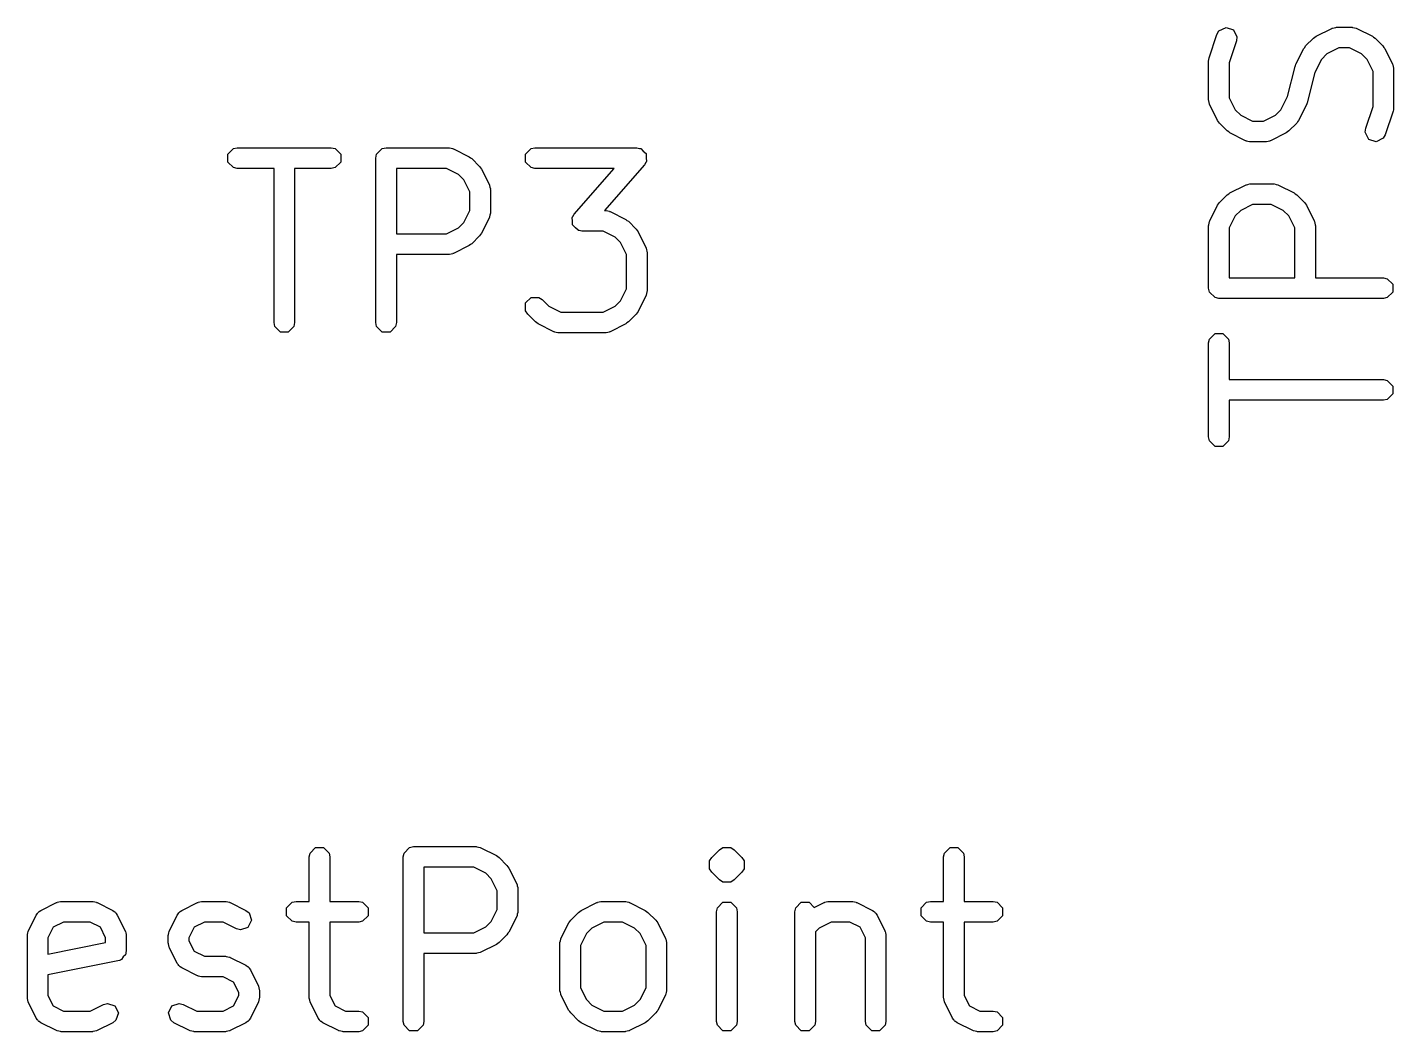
# Model space of a CAD drawing. Header units: inches. Extents: x -1.73 to 1.98, y -0.03 to 4.65.
# Drawn here: x -0.4028 to -0.1411, y 1.462 to 1.6544 of the extents above; entities that cross this region are included whole.
import ezdxf

# ---------------------------------------------------------------- set-up
doc = ezdxf.new("R2010")
doc.units = ezdxf.units.IN
doc.header["$MEASUREMENT"] = 0
doc.layers.add('BLACK', color=250, linetype='CONTINUOUS')

msp = doc.modelspace()

# ---------------------------------------------------------------- linework, layer by layer
at = {"layer": 'BLACK', "linetype": 'CONTINUOUS'}
for p, q in [((-0.17498, 1.65304), (-0.1746, 1.65371)), ((-0.1746, 1.65371), (-0.17325, 1.65438)), ((-0.17325, 1.65438), (-0.17182, 1.65391)), ((-0.17182, 1.65391), (-0.17115, 1.65256)), ((-0.15599, 1.65268), (-0.15299, 1.65418)), ((-0.15299, 1.65418), (-0.1529, 1.65421)), ((-0.1529, 1.65421), (-0.15287, 1.65424)), ((-0.15287, 1.65424), (-0.15256, 1.6543)), ((-0.15256, 1.6543), (-0.15225, 1.65438)), ((-0.15225, 1.65438), (-0.15221, 1.65437)), ((-0.15221, 1.65437), (-0.15211, 1.65439)), ((-0.15211, 1.65439), (-0.14911, 1.65439)), ((-0.14911, 1.65439), (-0.14902, 1.65437)), ((-0.14902, 1.65437), (-0.14897, 1.65438)), ((-0.14897, 1.65438), (-0.14867, 1.6543)), ((-0.14867, 1.6543), (-0.14836, 1.65424)), ((-0.14836, 1.65424), (-0.14833, 1.65421)), ((-0.14833, 1.65421), (-0.14823, 1.65418)), ((-0.14823, 1.65418), (-0.14523, 1.65268)), ((-0.17648, 1.64854), (-0.17498, 1.65304)), ((-0.17124, 1.6518), (-0.17264, 1.6476)), ((-0.17115, 1.65256), (-0.17124, 1.6518)), ((-0.158, 1.65081), (-0.1565, 1.65231)), ((-0.1565, 1.65231), (-0.15624, 1.65249)), ((-0.15624, 1.65249), (-0.15599, 1.65268)), ((-0.14523, 1.65268), (-0.14498, 1.65249)), ((-0.14498, 1.65249), (-0.14472, 1.65231)), ((-0.14472, 1.65231), (-0.14322, 1.65081)), ((-0.17652, 1.64823), (-0.17648, 1.64854)), ((-0.15987, 1.6473), (-0.15837, 1.6503)), ((-0.15837, 1.6503), (-0.15818, 1.65055)), ((-0.15818, 1.65055), (-0.158, 1.65081)), ((-0.15395, 1.6493), (-0.15499, 1.64825)), ((-0.15165, 1.65045), (-0.15395, 1.6493)), ((-0.14958, 1.65045), (-0.15165, 1.65045)), ((-0.14728, 1.6493), (-0.14958, 1.65045)), ((-0.14623, 1.64825), (-0.14728, 1.6493)), ((-0.14322, 1.65081), (-0.14305, 1.65055)), ((-0.14305, 1.65055), (-0.14285, 1.6503)), ((-0.14285, 1.6503), (-0.14135, 1.6473)), ((-0.17658, 1.64792), (-0.17652, 1.64823)), ((-0.17658, 1.64042), (-0.17658, 1.64792)), ((-0.17264, 1.6476), (-0.17264, 1.64088)), ((-0.16147, 1.64111), (-0.16002, 1.6469)), ((-0.16002, 1.6469), (-0.15993, 1.64709)), ((-0.15993, 1.64709), (-0.15987, 1.6473)), ((-0.15499, 1.64825), (-0.15626, 1.64573)), ((-0.14508, 1.64595), (-0.14623, 1.64825)), ((-0.14508, 1.63924), (-0.14508, 1.64595)), ((-0.14135, 1.6473), (-0.14133, 1.6472)), ((-0.14133, 1.6472), (-0.1413, 1.64717)), ((-0.1413, 1.64717), (-0.14123, 1.64686)), ((-0.14123, 1.64686), (-0.14115, 1.64656)), ((-0.14115, 1.64656), (-0.14117, 1.64652)), ((-0.14117, 1.64652), (-0.14115, 1.64642)), ((-0.14115, 1.64642), (-0.14115, 1.63892)), ((-0.15626, 1.64573), (-0.1577, 1.63994)), ((-0.17264, 1.64088), (-0.17149, 1.63859)), ((-0.16273, 1.63859), (-0.16147, 1.64111)), ((-0.17656, 1.64032), (-0.17658, 1.64042)), ((-0.17657, 1.64028), (-0.17656, 1.64032)), ((-0.17649, 1.63998), (-0.17657, 1.64028)), ((-0.17643, 1.63967), (-0.17649, 1.63998)), ((-0.1764, 1.63963), (-0.17643, 1.63967)), ((-0.17637, 1.63954), (-0.1764, 1.63963)), ((-0.17487, 1.63654), (-0.17637, 1.63954)), ((-0.17149, 1.63859), (-0.17044, 1.63754)), ((-0.16378, 1.63754), (-0.16273, 1.63859)), ((-0.15785, 1.63954), (-0.15935, 1.63654)), ((-0.15779, 1.63975), (-0.15785, 1.63954)), ((-0.1577, 1.63994), (-0.15779, 1.63975)), ((-0.14648, 1.63504), (-0.14508, 1.63924)), ((-0.14125, 1.6383), (-0.14275, 1.6338)), ((-0.14121, 1.63861), (-0.14125, 1.6383)), ((-0.14115, 1.63892), (-0.14121, 1.63861)), ((-0.17468, 1.63629), (-0.17487, 1.63654)), ((-0.1745, 1.63603), (-0.17468, 1.63629)), ((-0.173, 1.63453), (-0.1745, 1.63603)), ((-0.17044, 1.63754), (-0.16815, 1.63639)), ((-0.16815, 1.63639), (-0.16608, 1.63639)), ((-0.16608, 1.63639), (-0.16378, 1.63754)), ((-0.15972, 1.63603), (-0.16122, 1.63453)), ((-0.15954, 1.63629), (-0.15972, 1.63603)), ((-0.15935, 1.63654), (-0.15954, 1.63629)), ((-0.17274, 1.63435), (-0.173, 1.63453)), ((-0.17249, 1.63416), (-0.17274, 1.63435)), ((-0.16949, 1.63266), (-0.17249, 1.63416)), ((-0.16173, 1.63416), (-0.16473, 1.63266)), ((-0.16148, 1.63435), (-0.16173, 1.63416)), ((-0.16122, 1.63453), (-0.16148, 1.63435)), ((-0.14658, 1.63428), (-0.14648, 1.63504)), ((-0.1459, 1.63293), (-0.14658, 1.63428)), ((-0.14447, 1.63246), (-0.1459, 1.63293)), ((-0.14313, 1.63313), (-0.14447, 1.63246)), ((-0.14275, 1.6338), (-0.14313, 1.63313)), ((-0.3644, 1.63009), (-0.36333, 1.63115)), ((-0.3644, 1.62858), (-0.3644, 1.63009)), ((-0.36333, 1.63115), (-0.36258, 1.6313)), ((-0.36258, 1.6313), (-0.34458, 1.6313)), ((-0.34458, 1.6313), (-0.34383, 1.63115)), ((-0.34383, 1.63115), (-0.34276, 1.63009)), ((-0.34276, 1.63009), (-0.34276, 1.62858)), ((-0.33605, 1.62933), (-0.3359, 1.63009)), ((-0.3359, 1.63009), (-0.33484, 1.63115)), ((-0.33484, 1.63115), (-0.33408, 1.6313)), ((-0.33408, 1.6313), (-0.32208, 1.6313)), ((-0.32208, 1.6313), (-0.32199, 1.63128)), ((-0.32199, 1.63128), (-0.32195, 1.6313)), ((-0.32195, 1.6313), (-0.32164, 1.63122)), ((-0.32164, 1.63122), (-0.32133, 1.63115)), ((-0.32133, 1.63115), (-0.3213, 1.63112)), ((-0.3213, 1.63112), (-0.3212, 1.6311)), ((-0.3212, 1.6311), (-0.3182, 1.6296)), ((-0.30741, 1.63009), (-0.30634, 1.63115)), ((-0.30741, 1.62858), (-0.30741, 1.63009)), ((-0.30634, 1.63115), (-0.30559, 1.6313)), ((-0.30559, 1.6313), (-0.28609, 1.6313)), ((-0.28609, 1.6313), (-0.28554, 1.63119)), ((-0.28554, 1.63119), (-0.28546, 1.6312)), ((-0.28546, 1.6312), (-0.28543, 1.63117)), ((-0.28543, 1.63117), (-0.28534, 1.63115)), ((-0.28534, 1.63115), (-0.28485, 1.63066)), ((-0.28485, 1.63066), (-0.28432, 1.63021)), ((-0.28432, 1.63021), (-0.28432, 1.63014)), ((-0.28432, 1.63014), (-0.28427, 1.63009)), ((-0.28427, 1.63009), (-0.28427, 1.6294)), ((-0.1694, 1.63263), (-0.16949, 1.63266)), ((-0.16936, 1.6326), (-0.1694, 1.63263)), ((-0.16906, 1.63254), (-0.16936, 1.6326)), ((-0.16875, 1.63246), (-0.16906, 1.63254)), ((-0.16871, 1.63247), (-0.16875, 1.63246)), ((-0.16861, 1.63245), (-0.16871, 1.63247)), ((-0.16561, 1.63245), (-0.16861, 1.63245)), ((-0.16551, 1.63247), (-0.16561, 1.63245)), ((-0.16547, 1.63246), (-0.16551, 1.63247)), ((-0.16517, 1.63254), (-0.16547, 1.63246)), ((-0.16486, 1.6326), (-0.16517, 1.63254)), ((-0.16483, 1.63263), (-0.16486, 1.6326)), ((-0.16473, 1.63266), (-0.16483, 1.63263)), ((-0.36333, 1.62752), (-0.3644, 1.62858)), ((-0.36258, 1.62737), (-0.36333, 1.62752)), ((-0.34383, 1.62752), (-0.34458, 1.62737)), ((-0.34276, 1.62858), (-0.34383, 1.62752)), ((-0.33605, 1.59784), (-0.33605, 1.62933)), ((-0.3182, 1.6296), (-0.31796, 1.6294)), ((-0.31796, 1.6294), (-0.31769, 1.62923)), ((-0.31769, 1.62923), (-0.31619, 1.62773)), ((-0.31619, 1.62773), (-0.31602, 1.62746)), ((-0.31602, 1.62746), (-0.31582, 1.62722)), ((-0.30634, 1.62752), (-0.30741, 1.62858)), ((-0.30559, 1.62737), (-0.30634, 1.62752)), ((-0.28461, 1.62804), (-0.29225, 1.6193)), ((-0.28433, 1.62852), (-0.28461, 1.62804)), ((-0.28427, 1.62858), (-0.28433, 1.62852)), ((-0.28427, 1.6294), (-0.28422, 1.6287)), ((-0.28422, 1.6287), (-0.28427, 1.62862)), ((-0.28427, 1.62862), (-0.28427, 1.62858)), ((-0.35555, 1.62737), (-0.36258, 1.62737)), ((-0.35555, 1.59784), (-0.35555, 1.62737)), ((-0.34458, 1.62737), (-0.35161, 1.62737)), ((-0.35161, 1.62737), (-0.35161, 1.59784)), ((-0.32255, 1.62737), (-0.33211, 1.62737)), ((-0.33211, 1.62737), (-0.33211, 1.61481)), ((-0.32025, 1.62622), (-0.32255, 1.62737)), ((-0.3192, 1.62517), (-0.32025, 1.62622)), ((-0.31805, 1.62287), (-0.3192, 1.62517)), ((-0.31582, 1.62722), (-0.31432, 1.62422)), ((-0.29043, 1.62737), (-0.30559, 1.62737)), ((-0.29807, 1.61863), (-0.29043, 1.62737)), ((-0.31805, 1.6193), (-0.31805, 1.62287)), ((-0.31432, 1.62422), (-0.3143, 1.62412)), ((-0.3143, 1.62412), (-0.31427, 1.62409)), ((-0.31427, 1.62409), (-0.31421, 1.62378)), ((-0.31421, 1.62378), (-0.31412, 1.62348)), ((-0.31412, 1.62348), (-0.31414, 1.62343)), ((-0.31414, 1.62343), (-0.31412, 1.62334)), ((-0.31412, 1.62334), (-0.31412, 1.61884)), ((-0.1745, 1.62081), (-0.173, 1.62231)), ((-0.173, 1.62231), (-0.17274, 1.62249)), ((-0.17274, 1.62249), (-0.17249, 1.62268)), ((-0.17249, 1.62268), (-0.16949, 1.62418)), ((-0.16949, 1.62418), (-0.1694, 1.62421)), ((-0.1694, 1.62421), (-0.16936, 1.62424)), ((-0.16936, 1.62424), (-0.16906, 1.6243)), ((-0.16906, 1.6243), (-0.16875, 1.62439)), ((-0.16875, 1.62439), (-0.16871, 1.62437)), ((-0.16871, 1.62437), (-0.16861, 1.62439)), ((-0.16861, 1.62439), (-0.16411, 1.62439)), ((-0.16411, 1.62439), (-0.16402, 1.62437)), ((-0.16402, 1.62437), (-0.16397, 1.62439)), ((-0.16397, 1.62439), (-0.16367, 1.6243)), ((-0.16367, 1.6243), (-0.16336, 1.62424)), ((-0.16336, 1.62424), (-0.16333, 1.62421)), ((-0.16333, 1.62421), (-0.16323, 1.62418)), ((-0.16323, 1.62418), (-0.16023, 1.62268)), ((-0.16023, 1.62268), (-0.15998, 1.62249)), ((-0.15998, 1.62249), (-0.15972, 1.62231)), ((-0.15972, 1.62231), (-0.15822, 1.62081)), ((-0.17637, 1.6173), (-0.17487, 1.6203)), ((-0.17487, 1.6203), (-0.17468, 1.62055)), ((-0.17468, 1.62055), (-0.1745, 1.62081)), ((-0.16815, 1.62045), (-0.17044, 1.6193)), ((-0.16458, 1.62045), (-0.16815, 1.62045)), ((-0.16228, 1.6193), (-0.16458, 1.62045)), ((-0.15822, 1.62081), (-0.15805, 1.62055)), ((-0.15805, 1.62055), (-0.15785, 1.6203)), ((-0.15785, 1.6203), (-0.15635, 1.6173)), ((-0.32025, 1.61595), (-0.3192, 1.617)), ((-0.3192, 1.617), (-0.31805, 1.6193)), ((-0.31432, 1.61796), (-0.31582, 1.61496)), ((-0.3143, 1.61805), (-0.31432, 1.61796)), ((-0.31427, 1.61808), (-0.3143, 1.61805)), ((-0.31421, 1.61839), (-0.31427, 1.61808)), ((-0.31412, 1.6187), (-0.31421, 1.61839)), ((-0.31412, 1.61884), (-0.31414, 1.61874)), ((-0.31414, 1.61874), (-0.31412, 1.6187)), ((-0.29845, 1.61797), (-0.29841, 1.61805)), ((-0.29841, 1.61728), (-0.29845, 1.61797)), ((-0.29841, 1.61809), (-0.29835, 1.61815)), ((-0.29841, 1.61805), (-0.29841, 1.61809)), ((-0.29841, 1.61658), (-0.29841, 1.61728)), ((-0.29835, 1.61815), (-0.29807, 1.61863)), ((-0.29225, 1.6193), (-0.29209, 1.6193)), ((-0.29209, 1.6193), (-0.29199, 1.61929)), ((-0.29199, 1.61929), (-0.29195, 1.6193)), ((-0.29195, 1.6193), (-0.29164, 1.61922)), ((-0.29164, 1.61922), (-0.29134, 1.61915)), ((-0.29134, 1.61915), (-0.2913, 1.61912)), ((-0.2913, 1.61912), (-0.29121, 1.6191)), ((-0.29121, 1.6191), (-0.28821, 1.6176)), ((-0.28821, 1.6176), (-0.28796, 1.6174)), ((-0.28796, 1.6174), (-0.2877, 1.61723)), ((-0.2877, 1.61723), (-0.2862, 1.61573)), ((-0.17649, 1.61687), (-0.17643, 1.61718)), ((-0.17643, 1.61718), (-0.1764, 1.61721)), ((-0.1764, 1.61721), (-0.17637, 1.6173)), ((-0.17149, 1.61826), (-0.17264, 1.61596)), ((-0.17044, 1.6193), (-0.17149, 1.61826)), ((-0.16123, 1.61826), (-0.16228, 1.6193)), ((-0.16008, 1.61596), (-0.16123, 1.61826)), ((-0.15635, 1.6173), (-0.15633, 1.61721)), ((-0.15633, 1.61721), (-0.15629, 1.61718)), ((-0.15629, 1.61718), (-0.15623, 1.61687)), ((-0.33211, 1.61481), (-0.32255, 1.61481)), ((-0.32255, 1.61481), (-0.32025, 1.61595)), ((-0.31619, 1.61444), (-0.31769, 1.61294)), ((-0.31602, 1.61471), (-0.31619, 1.61444)), ((-0.31582, 1.61496), (-0.31602, 1.61471)), ((-0.29836, 1.61653), (-0.29841, 1.61658)), ((-0.29835, 1.61646), (-0.29836, 1.61653)), ((-0.29783, 1.61601), (-0.29835, 1.61646)), ((-0.29734, 1.61552), (-0.29783, 1.61601)), ((-0.29725, 1.6155), (-0.29734, 1.61552)), ((-0.29722, 1.61547), (-0.29725, 1.6155)), ((-0.29714, 1.61548), (-0.29722, 1.61547)), ((-0.29659, 1.61537), (-0.29714, 1.61548)), ((-0.29255, 1.61537), (-0.29659, 1.61537)), ((-0.29025, 1.61422), (-0.29255, 1.61537)), ((-0.2862, 1.61573), (-0.28602, 1.61547)), ((-0.28602, 1.61547), (-0.28583, 1.61522)), ((-0.28583, 1.61522), (-0.28433, 1.61222)), ((-0.17658, 1.61642), (-0.17656, 1.61652)), ((-0.17658, 1.60442), (-0.17658, 1.61642)), ((-0.17657, 1.61656), (-0.17649, 1.61687)), ((-0.17656, 1.61652), (-0.17657, 1.61656)), ((-0.17264, 1.61596), (-0.17264, 1.60639)), ((-0.16008, 1.60639), (-0.16008, 1.61596)), ((-0.15623, 1.61687), (-0.15615, 1.61656)), ((-0.15615, 1.61656), (-0.15616, 1.61652)), ((-0.15616, 1.61652), (-0.15614, 1.61642)), ((-0.15614, 1.61642), (-0.15614, 1.60639)), ((-0.3182, 1.61258), (-0.3212, 1.61108)), ((-0.31796, 1.61277), (-0.3182, 1.61258)), ((-0.31769, 1.61294), (-0.31796, 1.61277)), ((-0.28921, 1.61317), (-0.29025, 1.61422)), ((-0.28806, 1.61087), (-0.28921, 1.61317)), ((-0.28433, 1.61222), (-0.2843, 1.61212)), ((-0.2843, 1.61212), (-0.28427, 1.61209)), ((-0.28427, 1.61209), (-0.28421, 1.61178)), ((-0.28421, 1.61178), (-0.28413, 1.61148)), ((-0.32208, 1.61087), (-0.33211, 1.61087)), ((-0.33211, 1.61087), (-0.33211, 1.59784)), ((-0.32199, 1.61089), (-0.32208, 1.61087)), ((-0.32195, 1.61087), (-0.32199, 1.61089)), ((-0.32164, 1.61096), (-0.32195, 1.61087)), ((-0.32133, 1.61102), (-0.32164, 1.61096)), ((-0.3213, 1.61105), (-0.32133, 1.61102)), ((-0.3212, 1.61108), (-0.3213, 1.61105)), ((-0.28806, 1.6043), (-0.28806, 1.61087)), ((-0.28413, 1.61148), (-0.28414, 1.61143)), ((-0.28414, 1.61143), (-0.28412, 1.61134)), ((-0.28412, 1.61134), (-0.28412, 1.60384)), ((-0.28921, 1.602), (-0.28806, 1.6043)), ((-0.17643, 1.60367), (-0.17658, 1.60442)), ((-0.17264, 1.60639), (-0.16008, 1.60639)), ((-0.15614, 1.60639), (-0.14311, 1.60639)), ((-0.14311, 1.60639), (-0.14236, 1.60624)), ((-0.14236, 1.60624), (-0.1413, 1.60518)), ((-0.1413, 1.60518), (-0.1413, 1.60367)), ((-0.30741, 1.60159), (-0.30634, 1.60266)), ((-0.30741, 1.60009), (-0.30741, 1.60159)), ((-0.30634, 1.60266), (-0.30483, 1.60266)), ((-0.30483, 1.60266), (-0.30419, 1.60223)), ((-0.30419, 1.60223), (-0.30292, 1.60096)), ((-0.29025, 1.60096), (-0.28921, 1.602)), ((-0.28433, 1.60296), (-0.28583, 1.59996)), ((-0.2843, 1.60305), (-0.28433, 1.60296)), ((-0.28427, 1.60308), (-0.2843, 1.60305)), ((-0.28421, 1.60339), (-0.28427, 1.60308)), ((-0.28413, 1.6037), (-0.28421, 1.60339)), ((-0.28412, 1.60384), (-0.28414, 1.60374)), ((-0.28414, 1.60374), (-0.28413, 1.6037)), ((-0.17536, 1.60261), (-0.17643, 1.60367)), ((-0.17461, 1.60246), (-0.17536, 1.60261)), ((-0.14311, 1.60246), (-0.17461, 1.60246)), ((-0.14236, 1.60261), (-0.14311, 1.60246)), ((-0.1413, 1.60367), (-0.14236, 1.60261)), ((-0.30698, 1.59945), (-0.30741, 1.60009)), ((-0.30548, 1.59795), (-0.30698, 1.59945)), ((-0.30292, 1.60096), (-0.30062, 1.59981)), ((-0.30062, 1.59981), (-0.29255, 1.59981)), ((-0.29255, 1.59981), (-0.29025, 1.60096)), ((-0.2862, 1.59945), (-0.2877, 1.59795)), ((-0.28602, 1.59971), (-0.2862, 1.59945)), ((-0.28583, 1.59996), (-0.28602, 1.59971)), ((-0.3554, 1.59709), (-0.35555, 1.59784)), ((-0.35433, 1.59602), (-0.3554, 1.59709)), ((-0.35176, 1.59709), (-0.35283, 1.59602)), ((-0.35161, 1.59784), (-0.35176, 1.59709)), ((-0.3359, 1.59709), (-0.33605, 1.59784)), ((-0.33484, 1.59602), (-0.3359, 1.59709)), ((-0.33226, 1.59709), (-0.33333, 1.59602)), ((-0.33211, 1.59784), (-0.33226, 1.59709)), ((-0.30522, 1.59777), (-0.30548, 1.59795)), ((-0.30497, 1.59758), (-0.30522, 1.59777)), ((-0.30197, 1.59608), (-0.30497, 1.59758)), ((-0.30187, 1.59605), (-0.30197, 1.59608)), ((-0.30184, 1.59602), (-0.30187, 1.59605)), ((-0.2913, 1.59605), (-0.29134, 1.59602)), ((-0.29121, 1.59608), (-0.2913, 1.59605)), ((-0.28821, 1.59758), (-0.29121, 1.59608)), ((-0.28796, 1.59777), (-0.28821, 1.59758)), ((-0.2877, 1.59795), (-0.28796, 1.59777)), ((-0.35283, 1.59602), (-0.35433, 1.59602)), ((-0.33333, 1.59602), (-0.33484, 1.59602)), ((-0.30153, 1.59596), (-0.30184, 1.59602)), ((-0.30123, 1.59588), (-0.30153, 1.59596)), ((-0.30118, 1.59589), (-0.30123, 1.59588)), ((-0.30109, 1.59587), (-0.30118, 1.59589)), ((-0.29209, 1.59587), (-0.30109, 1.59587)), ((-0.29199, 1.59589), (-0.29209, 1.59587)), ((-0.29195, 1.59588), (-0.29199, 1.59589)), ((-0.29164, 1.59596), (-0.29195, 1.59588)), ((-0.29134, 1.59602), (-0.29164, 1.59596)), ((-0.17658, 1.59393), (-0.17643, 1.59468)), ((-0.17658, 1.57593), (-0.17658, 1.59393)), ((-0.17643, 1.59468), (-0.17536, 1.59574)), ((-0.17536, 1.59574), (-0.17386, 1.59574)), ((-0.17386, 1.59574), (-0.17279, 1.59468)), ((-0.17279, 1.59468), (-0.17264, 1.59393)), ((-0.17264, 1.59393), (-0.17264, 1.5869)), ((-0.17264, 1.5869), (-0.14311, 1.5869)), ((-0.14311, 1.5869), (-0.14236, 1.58675)), ((-0.14236, 1.58675), (-0.1413, 1.58568)), ((-0.1413, 1.58568), (-0.1413, 1.58417)), ((-0.14236, 1.58311), (-0.14311, 1.58296)), ((-0.1413, 1.58417), (-0.14236, 1.58311)), ((-0.14311, 1.58296), (-0.17264, 1.58296)), ((-0.17264, 1.58296), (-0.17264, 1.57593)), ((-0.17643, 1.57517), (-0.17658, 1.57593)), ((-0.17536, 1.57411), (-0.17643, 1.57517)), ((-0.17279, 1.57517), (-0.17386, 1.57411)), ((-0.17264, 1.57593), (-0.17279, 1.57517)), ((-0.17386, 1.57411), (-0.17536, 1.57411)), ((-0.34865, 1.49623), (-0.34758, 1.4973)), ((-0.34758, 1.4973), (-0.34608, 1.4973)), ((-0.34608, 1.4973), (-0.34501, 1.49623)), ((-0.33065, 1.49623), (-0.32959, 1.4973)), ((-0.32959, 1.4973), (-0.32883, 1.49745)), ((-0.32883, 1.49745), (-0.31684, 1.49745)), ((-0.31684, 1.49745), (-0.31674, 1.49743)), ((-0.31674, 1.49743), (-0.3167, 1.49744)), ((-0.3167, 1.49744), (-0.31639, 1.49736)), ((-0.31639, 1.49736), (-0.31608, 1.4973)), ((-0.31608, 1.4973), (-0.31605, 1.49726)), ((-0.31605, 1.49726), (-0.31596, 1.49724)), ((-0.31596, 1.49724), (-0.31296, 1.49574)), ((-0.27173, 1.49537), (-0.27023, 1.49687)), ((-0.27023, 1.49687), (-0.26959, 1.4973)), ((-0.26959, 1.4973), (-0.26809, 1.4973)), ((-0.26809, 1.4973), (-0.26745, 1.49687)), ((-0.26745, 1.49687), (-0.26595, 1.49537)), ((-0.22717, 1.49623), (-0.2261, 1.4973)), ((-0.2261, 1.4973), (-0.22459, 1.4973)), ((-0.22459, 1.4973), (-0.22353, 1.49623)), ((-0.3488, 1.49548), (-0.34865, 1.49623)), ((-0.3488, 1.48695), (-0.3488, 1.49548)), ((-0.34501, 1.49623), (-0.34486, 1.49548)), ((-0.34486, 1.49548), (-0.34486, 1.48695)), ((-0.3308, 1.49548), (-0.33065, 1.49623)), ((-0.3308, 1.46398), (-0.3308, 1.49548)), ((-0.31296, 1.49574), (-0.31271, 1.49554)), ((-0.31271, 1.49554), (-0.31244, 1.49537)), ((-0.31244, 1.49537), (-0.31094, 1.49387)), ((-0.27216, 1.49473), (-0.27173, 1.49537)), ((-0.27216, 1.49322), (-0.27216, 1.49473)), ((-0.27216, 1.49473), (-0.27216, 1.49473)), ((-0.26595, 1.49537), (-0.26552, 1.49473)), ((-0.26552, 1.49473), (-0.26552, 1.49473)), ((-0.26552, 1.49473), (-0.26552, 1.49322)), ((-0.22732, 1.49548), (-0.22717, 1.49623)), ((-0.22732, 1.48695), (-0.22732, 1.49548)), ((-0.22353, 1.49623), (-0.22338, 1.49548)), ((-0.22338, 1.49548), (-0.22338, 1.48695)), ((-0.3173, 1.49351), (-0.32687, 1.49351)), ((-0.32687, 1.49351), (-0.32687, 1.48095)), ((-0.315, 1.49236), (-0.3173, 1.49351)), ((-0.31395, 1.49131), (-0.315, 1.49236)), ((-0.31094, 1.49387), (-0.31077, 1.49361)), ((-0.31077, 1.49361), (-0.31058, 1.49336)), ((-0.31058, 1.49336), (-0.30908, 1.49036)), ((-0.27173, 1.49258), (-0.27216, 1.49322)), ((-0.27023, 1.49108), (-0.27173, 1.49258)), ((-0.26595, 1.49258), (-0.26745, 1.49108)), ((-0.26552, 1.49322), (-0.26595, 1.49258)), ((-0.3128, 1.48901), (-0.31395, 1.49131)), ((-0.3128, 1.48544), (-0.3128, 1.48901)), ((-0.30908, 1.49036), (-0.30905, 1.49026)), ((-0.30905, 1.49026), (-0.30902, 1.49023)), ((-0.30902, 1.49023), (-0.30896, 1.48992)), ((-0.30896, 1.48992), (-0.30887, 1.48962)), ((-0.30887, 1.48962), (-0.30889, 1.48957)), ((-0.30889, 1.48957), (-0.30887, 1.48948)), ((-0.30887, 1.48948), (-0.30887, 1.48498)), ((-0.26959, 1.49066), (-0.27023, 1.49108)), ((-0.26809, 1.49066), (-0.26959, 1.49066)), ((-0.26745, 1.49108), (-0.26809, 1.49066)), ((-0.40021, 1.48524), (-0.39721, 1.48674)), ((-0.39721, 1.48674), (-0.39711, 1.48676)), ((-0.39711, 1.48676), (-0.39708, 1.4868)), ((-0.39708, 1.4868), (-0.39677, 1.48686)), ((-0.39677, 1.48686), (-0.39647, 1.48694)), ((-0.39647, 1.48694), (-0.39642, 1.48693)), ((-0.39642, 1.48693), (-0.39633, 1.48695)), ((-0.39633, 1.48695), (-0.39033, 1.48695)), ((-0.39033, 1.48695), (-0.39023, 1.48693)), ((-0.39023, 1.48693), (-0.39019, 1.48694)), ((-0.39019, 1.48694), (-0.38988, 1.48686)), ((-0.38988, 1.48686), (-0.38957, 1.4868)), ((-0.38957, 1.4868), (-0.38954, 1.48676)), ((-0.38954, 1.48676), (-0.38945, 1.48674)), ((-0.38945, 1.48674), (-0.38645, 1.48524)), ((-0.37321, 1.48524), (-0.37021, 1.48674)), ((-0.37021, 1.48674), (-0.37011, 1.48676)), ((-0.37011, 1.48676), (-0.37008, 1.4868)), ((-0.37008, 1.4868), (-0.36977, 1.48686)), ((-0.36977, 1.48686), (-0.36947, 1.48694)), ((-0.36947, 1.48694), (-0.36943, 1.48693)), ((-0.36943, 1.48693), (-0.36933, 1.48695)), ((-0.36933, 1.48695), (-0.36483, 1.48695)), ((-0.36483, 1.48695), (-0.36473, 1.48693)), ((-0.36473, 1.48693), (-0.36469, 1.48694)), ((-0.36469, 1.48694), (-0.36439, 1.48686)), ((-0.36439, 1.48686), (-0.36408, 1.4868)), ((-0.36408, 1.4868), (-0.36404, 1.48676)), ((-0.36404, 1.48676), (-0.36395, 1.48674)), ((-0.36395, 1.48674), (-0.36095, 1.48524)), ((-0.35315, 1.48573), (-0.35208, 1.4868)), ((-0.35208, 1.4868), (-0.35133, 1.48695)), ((-0.35133, 1.48695), (-0.3488, 1.48695)), ((-0.34486, 1.48695), (-0.33933, 1.48695)), ((-0.33933, 1.48695), (-0.33858, 1.4868)), ((-0.33858, 1.4868), (-0.33751, 1.48573)), ((-0.29672, 1.48524), (-0.29372, 1.48674)), ((-0.29372, 1.48674), (-0.29362, 1.48676)), ((-0.29362, 1.48676), (-0.29359, 1.4868)), ((-0.29359, 1.4868), (-0.29328, 1.48686)), ((-0.29328, 1.48686), (-0.29298, 1.48694)), ((-0.29298, 1.48694), (-0.29294, 1.48693)), ((-0.29294, 1.48693), (-0.29284, 1.48695)), ((-0.29284, 1.48695), (-0.28834, 1.48695)), ((-0.28834, 1.48695), (-0.28824, 1.48693)), ((-0.28824, 1.48693), (-0.2882, 1.48694)), ((-0.2882, 1.48694), (-0.2879, 1.48686)), ((-0.2879, 1.48686), (-0.28759, 1.4868)), ((-0.28759, 1.4868), (-0.28755, 1.48676)), ((-0.28755, 1.48676), (-0.28746, 1.48674)), ((-0.28746, 1.48674), (-0.28446, 1.48524)), ((-0.27066, 1.48573), (-0.26959, 1.4868)), ((-0.26959, 1.4868), (-0.26809, 1.4868)), ((-0.26809, 1.4868), (-0.26702, 1.48573)), ((-0.25566, 1.48573), (-0.2546, 1.4868)), ((-0.2546, 1.4868), (-0.25309, 1.4868)), ((-0.25309, 1.4868), (-0.2521, 1.4858)), ((-0.2521, 1.4858), (-0.25022, 1.48674)), ((-0.25022, 1.48674), (-0.25013, 1.48676)), ((-0.25013, 1.48676), (-0.2501, 1.4868)), ((-0.2501, 1.4868), (-0.24979, 1.48686)), ((-0.24979, 1.48686), (-0.24948, 1.48694)), ((-0.24948, 1.48694), (-0.24944, 1.48693)), ((-0.24944, 1.48693), (-0.24934, 1.48695)), ((-0.24934, 1.48695), (-0.24484, 1.48695)), ((-0.24484, 1.48695), (-0.24475, 1.48693)), ((-0.24475, 1.48693), (-0.2447, 1.48694)), ((-0.2447, 1.48694), (-0.2444, 1.48686)), ((-0.2444, 1.48686), (-0.24409, 1.4868)), ((-0.24409, 1.4868), (-0.24406, 1.48676)), ((-0.24406, 1.48676), (-0.24396, 1.48674)), ((-0.24396, 1.48674), (-0.24096, 1.48524)), ((-0.23166, 1.48573), (-0.2306, 1.4868)), ((-0.2306, 1.4868), (-0.22985, 1.48695)), ((-0.22985, 1.48695), (-0.22732, 1.48695)), ((-0.22338, 1.48695), (-0.21785, 1.48695)), ((-0.21785, 1.48695), (-0.21709, 1.4868)), ((-0.21709, 1.4868), (-0.21603, 1.48573)), ((-0.40259, 1.48136), (-0.40109, 1.48436)), ((-0.40109, 1.48436), (-0.40085, 1.48467)), ((-0.40085, 1.48467), (-0.40081, 1.48477)), ((-0.40081, 1.48477), (-0.4007, 1.48485)), ((-0.4007, 1.48485), (-0.40061, 1.48497)), ((-0.40061, 1.48497), (-0.40052, 1.485)), ((-0.40052, 1.485), (-0.40021, 1.48524)), ((-0.38645, 1.48524), (-0.38614, 1.485)), ((-0.38614, 1.485), (-0.38604, 1.48497)), ((-0.38604, 1.48497), (-0.38595, 1.48485)), ((-0.38595, 1.48485), (-0.38584, 1.48477)), ((-0.38584, 1.48477), (-0.38581, 1.48467)), ((-0.38581, 1.48467), (-0.38557, 1.48436)), ((-0.38557, 1.48436), (-0.38407, 1.48136)), ((-0.37559, 1.48136), (-0.37409, 1.48436)), ((-0.37409, 1.48436), (-0.37385, 1.48467)), ((-0.37385, 1.48467), (-0.37382, 1.48477)), ((-0.37382, 1.48477), (-0.3737, 1.48485)), ((-0.3737, 1.48485), (-0.37362, 1.48497)), ((-0.37362, 1.48497), (-0.37352, 1.485)), ((-0.37352, 1.485), (-0.37321, 1.48524)), ((-0.36095, 1.48524), (-0.36034, 1.48477)), ((-0.36034, 1.48477), (-0.35987, 1.48334)), ((-0.35315, 1.48422), (-0.35315, 1.48573)), ((-0.35208, 1.48316), (-0.35315, 1.48422)), ((-0.33751, 1.48422), (-0.33858, 1.48316)), ((-0.33751, 1.48573), (-0.33751, 1.48422)), ((-0.31395, 1.48314), (-0.3128, 1.48544)), ((-0.30908, 1.4841), (-0.31058, 1.4811)), ((-0.30905, 1.48419), (-0.30908, 1.4841)), ((-0.30902, 1.48422), (-0.30905, 1.48419)), ((-0.30896, 1.48453), (-0.30902, 1.48422)), ((-0.30887, 1.48484), (-0.30896, 1.48453)), ((-0.30887, 1.48498), (-0.30889, 1.48488)), ((-0.30889, 1.48488), (-0.30887, 1.48484)), ((-0.29873, 1.48337), (-0.29723, 1.48487)), ((-0.29723, 1.48487), (-0.29697, 1.48505)), ((-0.29697, 1.48505), (-0.29672, 1.48524)), ((-0.28446, 1.48524), (-0.28421, 1.48505)), ((-0.28421, 1.48505), (-0.28395, 1.48487)), ((-0.28395, 1.48487), (-0.28245, 1.48337)), ((-0.27081, 1.48498), (-0.27066, 1.48573)), ((-0.27081, 1.46398), (-0.27081, 1.48498)), ((-0.26702, 1.48573), (-0.26687, 1.48498)), ((-0.26687, 1.48498), (-0.26687, 1.46398)), ((-0.25581, 1.48498), (-0.25566, 1.48573)), ((-0.25581, 1.46398), (-0.25581, 1.48498)), ((-0.24096, 1.48524), (-0.24065, 1.485)), ((-0.24065, 1.485), (-0.24055, 1.48497)), ((-0.24055, 1.48497), (-0.24047, 1.48485)), ((-0.24047, 1.48485), (-0.24036, 1.48477)), ((-0.24036, 1.48477), (-0.24032, 1.48467)), ((-0.24032, 1.48467), (-0.24008, 1.48436)), ((-0.24008, 1.48436), (-0.23858, 1.48136)), ((-0.23166, 1.48422), (-0.23166, 1.48573)), ((-0.2306, 1.48316), (-0.23166, 1.48422)), ((-0.21603, 1.48422), (-0.21709, 1.48316)), ((-0.21603, 1.48573), (-0.21603, 1.48422)), ((-0.40271, 1.48092), (-0.40264, 1.48123)), ((-0.40264, 1.48123), (-0.40261, 1.48126)), ((-0.40261, 1.48126), (-0.40259, 1.48136)), ((-0.39786, 1.48201), (-0.39886, 1.48001)), ((-0.39586, 1.48301), (-0.39786, 1.48201)), ((-0.39079, 1.48301), (-0.39586, 1.48301)), ((-0.38879, 1.48201), (-0.39079, 1.48301)), ((-0.3878, 1.48001), (-0.38879, 1.48201)), ((-0.38407, 1.48136), (-0.38404, 1.48126)), ((-0.38404, 1.48126), (-0.38401, 1.48123)), ((-0.38401, 1.48123), (-0.38395, 1.48092)), ((-0.37571, 1.48092), (-0.37565, 1.48123)), ((-0.37565, 1.48123), (-0.37562, 1.48126)), ((-0.37562, 1.48126), (-0.37559, 1.48136)), ((-0.37086, 1.48201), (-0.37186, 1.48001)), ((-0.36886, 1.48301), (-0.37086, 1.48201)), ((-0.36529, 1.48301), (-0.36886, 1.48301)), ((-0.36271, 1.48172), (-0.36529, 1.48301)), ((-0.36197, 1.48151), (-0.36271, 1.48172)), ((-0.36054, 1.48199), (-0.36197, 1.48151)), ((-0.35987, 1.48334), (-0.36054, 1.48199)), ((-0.35133, 1.48301), (-0.35208, 1.48316)), ((-0.3488, 1.48301), (-0.35133, 1.48301)), ((-0.3488, 1.46848), (-0.3488, 1.48301)), ((-0.33933, 1.48301), (-0.34486, 1.48301)), ((-0.34486, 1.48301), (-0.34486, 1.46894)), ((-0.33858, 1.48316), (-0.33933, 1.48301)), ((-0.32687, 1.48095), (-0.3173, 1.48095)), ((-0.3173, 1.48095), (-0.315, 1.4821)), ((-0.315, 1.4821), (-0.31395, 1.48314)), ((-0.31058, 1.4811), (-0.31077, 1.48085)), ((-0.3006, 1.47986), (-0.2991, 1.48286)), ((-0.2991, 1.48286), (-0.29891, 1.48311)), ((-0.29891, 1.48311), (-0.29873, 1.48337)), ((-0.29467, 1.48186), (-0.29572, 1.48081)), ((-0.29237, 1.48301), (-0.29467, 1.48186)), ((-0.2888, 1.48301), (-0.29237, 1.48301)), ((-0.28651, 1.48186), (-0.2888, 1.48301)), ((-0.28546, 1.48081), (-0.28651, 1.48186)), ((-0.28245, 1.48337), (-0.28227, 1.48311)), ((-0.28227, 1.48311), (-0.28208, 1.48286)), ((-0.28208, 1.48286), (-0.28058, 1.47986)), ((-0.25118, 1.48186), (-0.25187, 1.48116)), ((-0.25187, 1.48116), (-0.25187, 1.46398)), ((-0.24888, 1.48301), (-0.25118, 1.48186)), ((-0.24531, 1.48301), (-0.24888, 1.48301)), ((-0.24331, 1.48201), (-0.24531, 1.48301)), ((-0.24231, 1.48001), (-0.24331, 1.48201)), ((-0.23858, 1.48136), (-0.23856, 1.48126)), ((-0.23856, 1.48126), (-0.23853, 1.48123)), ((-0.23853, 1.48123), (-0.23846, 1.48092)), ((-0.22985, 1.48301), (-0.2306, 1.48316)), ((-0.22732, 1.48301), (-0.22985, 1.48301)), ((-0.22732, 1.46848), (-0.22732, 1.48301)), ((-0.21785, 1.48301), (-0.22338, 1.48301)), ((-0.22338, 1.48301), (-0.22338, 1.46894)), ((-0.21709, 1.48316), (-0.21785, 1.48301)), ((-0.40279, 1.48062), (-0.40271, 1.48092)), ((-0.40277, 1.48058), (-0.40279, 1.48062)), ((-0.40279, 1.48048), (-0.40277, 1.48058)), ((-0.40279, 1.46848), (-0.40279, 1.48048)), ((-0.39886, 1.48001), (-0.39886, 1.47688)), ((-0.39886, 1.47688), (-0.3878, 1.47909)), ((-0.3878, 1.47909), (-0.3878, 1.48001)), ((-0.38395, 1.48092), (-0.38386, 1.48062)), ((-0.38386, 1.48062), (-0.38388, 1.48058)), ((-0.38388, 1.48058), (-0.38386, 1.48048)), ((-0.38386, 1.48048), (-0.38386, 1.47748)), ((-0.3758, 1.48048), (-0.37578, 1.48058)), ((-0.3758, 1.47898), (-0.3758, 1.48048)), ((-0.37578, 1.47888), (-0.3758, 1.47898)), ((-0.37579, 1.48062), (-0.37571, 1.48092)), ((-0.37578, 1.48058), (-0.37579, 1.48062)), ((-0.37579, 1.47884), (-0.37578, 1.47888)), ((-0.37571, 1.47853), (-0.37579, 1.47884)), ((-0.37565, 1.47823), (-0.37571, 1.47853)), ((-0.37186, 1.48001), (-0.37186, 1.47944)), ((-0.37186, 1.47944), (-0.37086, 1.47745)), ((-0.31296, 1.47872), (-0.31596, 1.47722)), ((-0.31271, 1.47891), (-0.31296, 1.47872)), ((-0.31244, 1.47909), (-0.31271, 1.47891)), ((-0.31094, 1.48059), (-0.31244, 1.47909)), ((-0.31077, 1.48085), (-0.31094, 1.48059)), ((-0.30081, 1.47898), (-0.30079, 1.47908)), ((-0.30081, 1.46998), (-0.30081, 1.47898)), ((-0.3008, 1.47912), (-0.30072, 1.47942)), ((-0.30079, 1.47908), (-0.3008, 1.47912)), ((-0.30072, 1.47942), (-0.30066, 1.47973)), ((-0.30066, 1.47973), (-0.30062, 1.47976)), ((-0.30062, 1.47976), (-0.3006, 1.47986)), ((-0.29572, 1.48081), (-0.29687, 1.47851)), ((-0.29687, 1.47851), (-0.29687, 1.47044)), ((-0.28431, 1.47851), (-0.28546, 1.48081)), ((-0.28431, 1.47044), (-0.28431, 1.47851)), ((-0.28058, 1.47986), (-0.28055, 1.47976)), ((-0.28055, 1.47976), (-0.28052, 1.47973)), ((-0.28052, 1.47973), (-0.28046, 1.47942)), ((-0.28046, 1.47942), (-0.28038, 1.47912)), ((-0.28038, 1.47912), (-0.28039, 1.47908)), ((-0.28039, 1.47908), (-0.28037, 1.47898)), ((-0.28037, 1.47898), (-0.28037, 1.46998)), ((-0.24231, 1.46398), (-0.24231, 1.48001)), ((-0.23846, 1.48092), (-0.23838, 1.48062)), ((-0.23838, 1.48062), (-0.2384, 1.48058)), ((-0.2384, 1.48058), (-0.23838, 1.48048)), ((-0.23838, 1.48048), (-0.23838, 1.46398)), ((-0.385, 1.47573), (-0.38507, 1.47566)), ((-0.38473, 1.47584), (-0.385, 1.47573)), ((-0.38441, 1.47632), (-0.38473, 1.47584)), ((-0.38401, 1.47673), (-0.38441, 1.47632)), ((-0.38395, 1.47701), (-0.38401, 1.47673)), ((-0.3839, 1.4771), (-0.38395, 1.47701)), ((-0.38386, 1.47748), (-0.38392, 1.47719)), ((-0.38392, 1.47719), (-0.3839, 1.4771)), ((-0.37562, 1.47819), (-0.37565, 1.47823)), ((-0.37559, 1.4781), (-0.37562, 1.47819)), ((-0.37409, 1.4751), (-0.37559, 1.4781)), ((-0.37086, 1.47745), (-0.36886, 1.47645)), ((-0.36886, 1.47645), (-0.36483, 1.47645)), ((-0.36483, 1.47645), (-0.36473, 1.47643)), ((-0.36473, 1.47643), (-0.36469, 1.47644)), ((-0.36469, 1.47644), (-0.36439, 1.47636)), ((-0.36439, 1.47636), (-0.36408, 1.4763)), ((-0.36408, 1.4763), (-0.36404, 1.47627)), ((-0.36404, 1.47627), (-0.36395, 1.47624)), ((-0.36395, 1.47624), (-0.36095, 1.47474)), ((-0.31684, 1.47701), (-0.32687, 1.47701)), ((-0.32687, 1.47701), (-0.32687, 1.46398)), ((-0.31674, 1.47703), (-0.31684, 1.47701)), ((-0.3167, 1.47702), (-0.31674, 1.47703)), ((-0.31639, 1.4771), (-0.3167, 1.47702)), ((-0.31608, 1.47716), (-0.31639, 1.4771)), ((-0.31605, 1.47719), (-0.31608, 1.47716)), ((-0.31596, 1.47722), (-0.31605, 1.47719)), ((-0.38544, 1.47555), (-0.39886, 1.47287)), ((-0.38517, 1.47566), (-0.38544, 1.47555)), ((-0.38507, 1.47566), (-0.38517, 1.47566)), ((-0.37385, 1.47479), (-0.37409, 1.4751)), ((-0.37382, 1.47469), (-0.37385, 1.47479)), ((-0.3737, 1.4746), (-0.37382, 1.47469)), ((-0.37362, 1.47449), (-0.3737, 1.4746)), ((-0.37352, 1.47446), (-0.37362, 1.47449)), ((-0.37321, 1.47422), (-0.37352, 1.47446)), ((-0.37021, 1.47272), (-0.37321, 1.47422)), ((-0.36095, 1.47474), (-0.36064, 1.4745)), ((-0.36064, 1.4745), (-0.36054, 1.47447)), ((-0.36054, 1.47447), (-0.36045, 1.47436)), ((-0.36045, 1.47436), (-0.36034, 1.47427)), ((-0.36034, 1.47427), (-0.36031, 1.47417)), ((-0.36031, 1.47417), (-0.36007, 1.47386)), ((-0.36007, 1.47386), (-0.35857, 1.47086)), ((-0.39886, 1.47287), (-0.39886, 1.46894)), ((-0.37011, 1.47269), (-0.37021, 1.47272)), ((-0.37008, 1.47266), (-0.37011, 1.47269)), ((-0.36977, 1.4726), (-0.37008, 1.47266)), ((-0.36947, 1.47252), (-0.36977, 1.4726)), ((-0.36943, 1.47253), (-0.36947, 1.47252)), ((-0.36933, 1.47251), (-0.36943, 1.47253)), ((-0.36529, 1.47251), (-0.36933, 1.47251)), ((-0.3633, 1.47151), (-0.36529, 1.47251)), ((-0.3623, 1.46952), (-0.3633, 1.47151)), ((-0.35857, 1.47086), (-0.35854, 1.47077)), ((-0.35854, 1.47077), (-0.35851, 1.47073)), ((-0.35851, 1.47073), (-0.35845, 1.47042)), ((-0.40277, 1.46838), (-0.40279, 1.46848)), ((-0.40279, 1.46834), (-0.40277, 1.46838)), ((-0.40271, 1.46804), (-0.40279, 1.46834)), ((-0.40264, 1.46773), (-0.40271, 1.46804)), ((-0.39886, 1.46894), (-0.39786, 1.46695)), ((-0.3633, 1.46695), (-0.3623, 1.46894)), ((-0.3623, 1.46894), (-0.3623, 1.46952)), ((-0.35845, 1.46804), (-0.35851, 1.46773)), ((-0.35845, 1.47042), (-0.35837, 1.47012)), ((-0.35837, 1.46834), (-0.35845, 1.46804)), ((-0.35837, 1.47012), (-0.35838, 1.47008)), ((-0.35838, 1.47008), (-0.35836, 1.46998)), ((-0.35836, 1.46848), (-0.35838, 1.46838)), ((-0.35838, 1.46838), (-0.35837, 1.46834)), ((-0.35836, 1.46998), (-0.35836, 1.46848)), ((-0.34878, 1.46838), (-0.3488, 1.46848)), ((-0.3488, 1.46834), (-0.34878, 1.46838)), ((-0.34871, 1.46804), (-0.3488, 1.46834)), ((-0.34865, 1.46773), (-0.34871, 1.46804)), ((-0.34486, 1.46894), (-0.34386, 1.46695)), ((-0.30079, 1.46988), (-0.30081, 1.46998)), ((-0.3008, 1.46984), (-0.30079, 1.46988)), ((-0.30072, 1.46954), (-0.3008, 1.46984)), ((-0.30066, 1.46923), (-0.30072, 1.46954)), ((-0.30062, 1.46919), (-0.30066, 1.46923)), ((-0.3006, 1.4691), (-0.30062, 1.46919)), ((-0.2991, 1.4661), (-0.3006, 1.4691)), ((-0.29687, 1.47044), (-0.29572, 1.46815)), ((-0.29572, 1.46815), (-0.29467, 1.4671)), ((-0.28651, 1.4671), (-0.28546, 1.46815)), ((-0.28546, 1.46815), (-0.28431, 1.47044)), ((-0.28058, 1.4691), (-0.28208, 1.4661)), ((-0.28055, 1.46919), (-0.28058, 1.4691)), ((-0.28052, 1.46923), (-0.28055, 1.46919)), ((-0.28046, 1.46954), (-0.28052, 1.46923)), ((-0.28038, 1.46984), (-0.28046, 1.46954)), ((-0.28037, 1.46998), (-0.28039, 1.46988)), ((-0.28039, 1.46988), (-0.28038, 1.46984)), ((-0.2273, 1.46838), (-0.22732, 1.46848)), ((-0.22731, 1.46834), (-0.2273, 1.46838)), ((-0.22723, 1.46804), (-0.22731, 1.46834)), ((-0.22717, 1.46773), (-0.22723, 1.46804)), ((-0.22338, 1.46894), (-0.22238, 1.46695)), ((-0.40261, 1.46769), (-0.40264, 1.46773)), ((-0.40259, 1.4676), (-0.40261, 1.46769)), ((-0.40109, 1.4646), (-0.40259, 1.4676)), ((-0.39786, 1.46695), (-0.39586, 1.46595)), ((-0.39586, 1.46595), (-0.39079, 1.46595)), ((-0.39079, 1.46595), (-0.38821, 1.46724)), ((-0.38821, 1.46724), (-0.38747, 1.46744)), ((-0.38747, 1.46744), (-0.38604, 1.46697)), ((-0.38604, 1.46697), (-0.38536, 1.46562)), ((-0.38536, 1.46562), (-0.38584, 1.46419)), ((-0.37579, 1.46562), (-0.37512, 1.46697)), ((-0.37532, 1.46419), (-0.37579, 1.46562)), ((-0.37512, 1.46697), (-0.37369, 1.46744)), ((-0.37369, 1.46744), (-0.37295, 1.46724)), ((-0.37295, 1.46724), (-0.37036, 1.46595)), ((-0.37036, 1.46595), (-0.36529, 1.46595)), ((-0.36529, 1.46595), (-0.3633, 1.46695)), ((-0.35857, 1.4676), (-0.36007, 1.4646)), ((-0.35854, 1.46769), (-0.35857, 1.4676)), ((-0.35851, 1.46773), (-0.35854, 1.46769)), ((-0.34862, 1.46769), (-0.34865, 1.46773)), ((-0.34859, 1.4676), (-0.34862, 1.46769)), ((-0.34709, 1.4646), (-0.34859, 1.4676)), ((-0.34386, 1.46695), (-0.34187, 1.46595)), ((-0.34187, 1.46595), (-0.33933, 1.46595)), ((-0.33933, 1.46595), (-0.33858, 1.4658)), ((-0.33858, 1.4658), (-0.33751, 1.46473)), ((-0.29891, 1.46585), (-0.2991, 1.4661)), ((-0.29873, 1.46559), (-0.29891, 1.46585)), ((-0.29723, 1.46409), (-0.29873, 1.46559)), ((-0.29467, 1.4671), (-0.29237, 1.46595)), ((-0.29237, 1.46595), (-0.2888, 1.46595)), ((-0.2888, 1.46595), (-0.28651, 1.4671)), ((-0.28245, 1.46559), (-0.28395, 1.46409)), ((-0.28227, 1.46585), (-0.28245, 1.46559)), ((-0.28208, 1.4661), (-0.28227, 1.46585)), ((-0.22713, 1.46769), (-0.22717, 1.46773)), ((-0.22711, 1.4676), (-0.22713, 1.46769)), ((-0.22561, 1.4646), (-0.22711, 1.4676)), ((-0.22238, 1.46695), (-0.22038, 1.46595)), ((-0.22038, 1.46595), (-0.21785, 1.46595)), ((-0.21785, 1.46595), (-0.21709, 1.4658)), ((-0.21709, 1.4658), (-0.21603, 1.46473)), ((-0.40085, 1.46429), (-0.40109, 1.4646)), ((-0.40081, 1.46419), (-0.40085, 1.46429)), ((-0.4007, 1.4641), (-0.40081, 1.46419)), ((-0.40061, 1.46399), (-0.4007, 1.4641)), ((-0.40052, 1.46396), (-0.40061, 1.46399)), ((-0.40021, 1.46372), (-0.40052, 1.46396)), ((-0.39721, 1.46222), (-0.40021, 1.46372)), ((-0.38645, 1.46372), (-0.38945, 1.46222)), ((-0.38584, 1.46419), (-0.38645, 1.46372)), ((-0.37471, 1.46372), (-0.37532, 1.46419)), ((-0.37171, 1.46222), (-0.37471, 1.46372)), ((-0.36095, 1.46372), (-0.36395, 1.46222)), ((-0.36064, 1.46396), (-0.36095, 1.46372)), ((-0.36054, 1.46399), (-0.36064, 1.46396)), ((-0.36045, 1.4641), (-0.36054, 1.46399)), ((-0.36034, 1.46419), (-0.36045, 1.4641)), ((-0.36031, 1.46429), (-0.36034, 1.46419)), ((-0.36007, 1.4646), (-0.36031, 1.46429)), ((-0.34685, 1.46429), (-0.34709, 1.4646)), ((-0.34682, 1.46419), (-0.34685, 1.46429)), ((-0.34671, 1.4641), (-0.34682, 1.46419)), ((-0.34662, 1.46399), (-0.34671, 1.4641)), ((-0.34652, 1.46396), (-0.34662, 1.46399)), ((-0.34621, 1.46372), (-0.34652, 1.46396)), ((-0.34321, 1.46222), (-0.34621, 1.46372)), ((-0.33751, 1.46323), (-0.33858, 1.46216)), ((-0.33751, 1.46473), (-0.33751, 1.46323)), ((-0.33065, 1.46323), (-0.3308, 1.46398)), ((-0.32959, 1.46216), (-0.33065, 1.46323)), ((-0.32702, 1.46323), (-0.32808, 1.46216)), ((-0.32687, 1.46398), (-0.32702, 1.46323)), ((-0.29697, 1.46391), (-0.29723, 1.46409)), ((-0.29672, 1.46372), (-0.29697, 1.46391)), ((-0.29372, 1.46222), (-0.29672, 1.46372)), ((-0.28446, 1.46372), (-0.28746, 1.46222)), ((-0.28421, 1.46391), (-0.28446, 1.46372)), ((-0.28395, 1.46409), (-0.28421, 1.46391)), ((-0.27066, 1.46323), (-0.27081, 1.46398)), ((-0.26959, 1.46216), (-0.27066, 1.46323)), ((-0.26702, 1.46323), (-0.26809, 1.46216)), ((-0.26687, 1.46398), (-0.26702, 1.46323)), ((-0.25566, 1.46323), (-0.25581, 1.46398)), ((-0.2546, 1.46216), (-0.25566, 1.46323)), ((-0.25202, 1.46323), (-0.25309, 1.46216)), ((-0.25187, 1.46398), (-0.25202, 1.46323)), ((-0.24216, 1.46323), (-0.24231, 1.46398)), ((-0.2411, 1.46216), (-0.24216, 1.46323)), ((-0.23853, 1.46323), (-0.23959, 1.46216)), ((-0.23838, 1.46398), (-0.23853, 1.46323)), ((-0.22537, 1.46429), (-0.22561, 1.4646)), ((-0.22533, 1.46419), (-0.22537, 1.46429)), ((-0.22522, 1.4641), (-0.22533, 1.46419)), ((-0.22514, 1.46399), (-0.22522, 1.4641)), ((-0.22504, 1.46396), (-0.22514, 1.46399)), ((-0.22473, 1.46372), (-0.22504, 1.46396)), ((-0.22173, 1.46222), (-0.22473, 1.46372)), ((-0.21603, 1.46323), (-0.21709, 1.46216)), ((-0.21603, 1.46473), (-0.21603, 1.46323)), ((-0.39711, 1.46219), (-0.39721, 1.46222)), ((-0.39708, 1.46216), (-0.39711, 1.46219)), ((-0.39677, 1.4621), (-0.39708, 1.46216)), ((-0.39647, 1.46202), (-0.39677, 1.4621)), ((-0.39642, 1.46203), (-0.39647, 1.46202)), ((-0.39633, 1.46201), (-0.39642, 1.46203)), ((-0.39033, 1.46201), (-0.39633, 1.46201)), ((-0.39023, 1.46203), (-0.39033, 1.46201)), ((-0.39019, 1.46202), (-0.39023, 1.46203)), ((-0.38988, 1.4621), (-0.39019, 1.46202)), ((-0.38957, 1.46216), (-0.38988, 1.4621)), ((-0.38954, 1.46219), (-0.38957, 1.46216)), ((-0.38945, 1.46222), (-0.38954, 1.46219)), ((-0.37161, 1.46219), (-0.37171, 1.46222)), ((-0.37158, 1.46216), (-0.37161, 1.46219)), ((-0.37127, 1.4621), (-0.37158, 1.46216)), ((-0.37097, 1.46202), (-0.37127, 1.4621)), ((-0.37093, 1.46203), (-0.37097, 1.46202)), ((-0.37083, 1.46201), (-0.37093, 1.46203)), ((-0.36483, 1.46201), (-0.37083, 1.46201)), ((-0.36473, 1.46203), (-0.36483, 1.46201)), ((-0.36469, 1.46202), (-0.36473, 1.46203)), ((-0.36439, 1.4621), (-0.36469, 1.46202)), ((-0.36408, 1.46216), (-0.36439, 1.4621)), ((-0.36404, 1.46219), (-0.36408, 1.46216)), ((-0.36395, 1.46222), (-0.36404, 1.46219)), ((-0.34312, 1.46219), (-0.34321, 1.46222)), ((-0.34309, 1.46216), (-0.34312, 1.46219)), ((-0.34278, 1.4621), (-0.34309, 1.46216)), ((-0.34247, 1.46202), (-0.34278, 1.4621)), ((-0.34243, 1.46203), (-0.34247, 1.46202)), ((-0.34233, 1.46201), (-0.34243, 1.46203)), ((-0.33933, 1.46201), (-0.34233, 1.46201)), ((-0.33858, 1.46216), (-0.33933, 1.46201)), ((-0.32808, 1.46216), (-0.32959, 1.46216)), ((-0.29362, 1.46219), (-0.29372, 1.46222)), ((-0.29359, 1.46216), (-0.29362, 1.46219)), ((-0.29328, 1.4621), (-0.29359, 1.46216)), ((-0.29298, 1.46202), (-0.29328, 1.4621)), ((-0.29294, 1.46203), (-0.29298, 1.46202)), ((-0.29284, 1.46201), (-0.29294, 1.46203)), ((-0.28834, 1.46201), (-0.29284, 1.46201)), ((-0.28824, 1.46203), (-0.28834, 1.46201)), ((-0.2882, 1.46202), (-0.28824, 1.46203)), ((-0.2879, 1.4621), (-0.2882, 1.46202)), ((-0.28759, 1.46216), (-0.2879, 1.4621)), ((-0.28755, 1.46219), (-0.28759, 1.46216)), ((-0.28746, 1.46222), (-0.28755, 1.46219)), ((-0.26809, 1.46216), (-0.26959, 1.46216)), ((-0.25309, 1.46216), (-0.2546, 1.46216)), ((-0.23959, 1.46216), (-0.2411, 1.46216)), ((-0.22163, 1.46219), (-0.22173, 1.46222)), ((-0.2216, 1.46216), (-0.22163, 1.46219)), ((-0.22129, 1.4621), (-0.2216, 1.46216)), ((-0.22099, 1.46202), (-0.22129, 1.4621)), ((-0.22094, 1.46203), (-0.22099, 1.46202)), ((-0.22085, 1.46201), (-0.22094, 1.46203)), ((-0.21785, 1.46201), (-0.22085, 1.46201)), ((-0.21709, 1.46216), (-0.21785, 1.46201))]:
    msp.add_line(p, q, dxfattribs=at)

doc.saveas('drawing.dxf')
